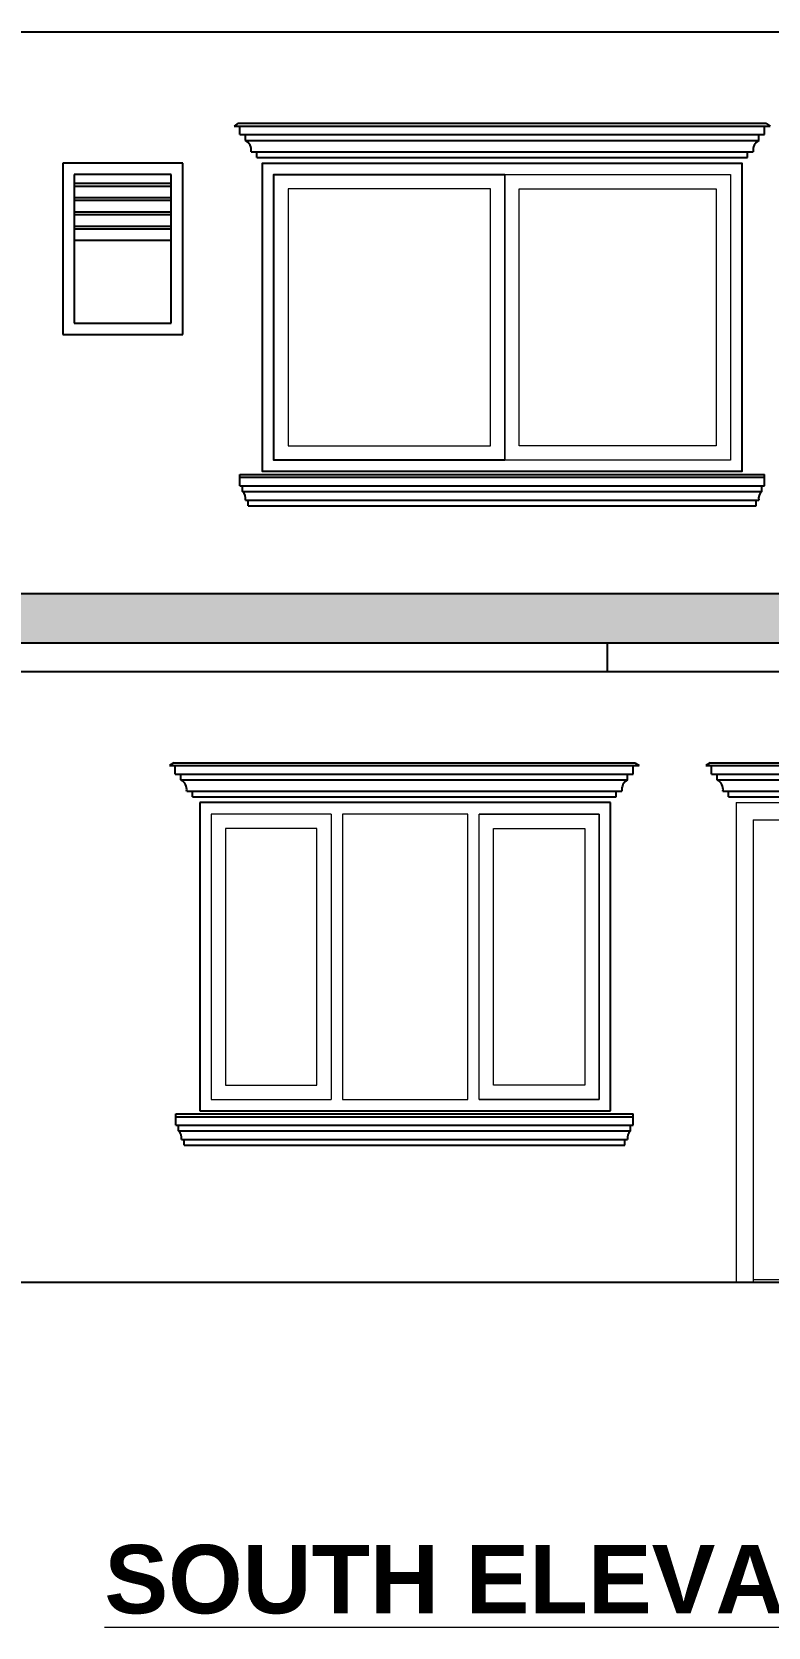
# Model space of a CAD drawing. Header units: inches. Extents: x 1397 to 20304, y -27267 to -746.
# Drawn here: x 15171.2 to 15300.2, y -21488.5 to -21209.1 of the extents above; entities that cross this region are included whole.
import ezdxf

# ---------------------------------------------------------------- set-up
doc = ezdxf.new("R2010")
doc.units = ezdxf.units.IN
doc.header["$LTSCALE"] = 17
doc.header["$MEASUREMENT"] = 0
for name, color, linetype, lineweight in [('25 BOT BAR', 12, 'Continuous', 25), ('DOOR ELEVATION', 21, 'Continuous', 15), ('ELEVATION', 7, 'Continuous', 25), ('OUTLINE', 1, 'Continuous', 25), ('TEXT', 231, 'Continuous', 20), ('WINDOW FRAME', 161, 'Continuous', 20)]:
    doc.layers.add(name, color=color, linetype=linetype, lineweight=lineweight)

# ---------------------------------------------------------------- blocks, each defined once
blk = doc.blocks.new('cornicebelow')
at = {"layer": '25 BOT BAR'}
for p, q in [((13950.02, -21087.63), (14030.23, -21087.63)), ((13950.02, -21089.63), (13950.02, -21087.63)), ((13950.02, -21088.13), (14030.23, -21088.13)), ((14030.23, -21089.63), (14030.23, -21087.63)), ((13950.02, -21089.63), (14030.23, -21089.63)), ((13950.52, -21090.63), (13950.52, -21089.63)), ((13950.52, -21090.63), (14029.73, -21090.63)), ((14029.73, -21090.63), (14029.73, -21089.63)), ((13951.02, -21092.13), (14029.23, -21092.13)), ((13951.52, -21093.13), (13951.52, -21092.13)), ((13951.52, -21093.13), (14028.73, -21093.13)), ((14028.73, -21093.13), (14028.73, -21092.13))]:
    blk.add_line(p, q, dxfattribs=at)
for centre, start, end in [((13949.58, -21091.77), 346.2102, 50.6596), ((14030.67, -21091.77), 129.3404, 193.7898)]:
    blk.add_arc(centre, 1.48, start, end, dxfattribs=at)
blk = doc.blocks.new('corniceup')
at = {"layer": '25 BOT BAR'}
for p, q in [((13949.69, -21026.13), (13948.94, -21026.63)), ((13949.94, -21028.13), (13949.94, -21026.63)), ((14030.23, -21028.13), (14030.23, -21026.63)), ((14030.48, -21026.13), (14031.23, -21026.63)), ((13950.94, -21029.13), (13950.94, -21028.13)), ((14029.23, -21029.13), (14029.23, -21028.13)), ((13952.94, -21032.13), (13952.94, -21031.13)), ((14027.23, -21032.13), (14027.23, -21031.13))]:
    blk.add_line(p, q, dxfattribs=at)
for centre, start, end in [((13950.02, -21030.83), 351.2663, 61.8638), ((14030.15, -21030.83), 118.1362, 188.7337)]:
    blk.add_arc(centre, 1.93, start, end, dxfattribs=at)
at = {"layer": 'OUTLINE'}
for p, q in [((13948.94, -21026.63), (14031.23, -21026.63)), ((13949.69, -21026.13), (14030.48, -21026.13)), ((13949.94, -21028.13), (14030.23, -21028.13)), ((13950.94, -21029.13), (14029.23, -21029.13)), ((13951.94, -21031.13), (14028.23, -21031.13)), ((13952.94, -21032.13), (14027.23, -21032.13))]:
    blk.add_line(p, q, dxfattribs=at)

msp = doc.modelspace()

# ---------------------------------------------------------------- hatches: boundary and pattern name
at = {"layer": '25 BOT BAR'}
h = msp.add_hatch(dxfattribs=at)
h.set_pattern_fill('AR-RSHKE', color=8, scale=0.5, angle=180)
h.paths.add_polyline_path([(15330.62, -21307.49), (15012.62, -21307.49), (14996.62, -21316.11), (15318.62, -21316.11)])

# ---------------------------------------------------------------- linework, layer by layer
for p, q in [((14996.62, -21209.11), (15322.62, -21209.11)), ((15003.62, -21209.11), (15473.08, -21209.11)), ((15207.37, -21225.11), (15206.62, -21225.61)), ((15206.62, -21225.61), (15300.62, -21225.61)), ((15207.37, -21225.11), (15299.87, -21225.11)), ((15207.62, -21227.11), (15207.62, -21225.61)), ((15299.62, -21227.11), (15299.62, -21225.61)), ((15299.87, -21225.11), (15300.62, -21225.61)), ((15207.62, -21227.11), (15299.62, -21227.11)), ((15208.62, -21228.11), (15208.62, -21227.11)), ((15208.62, -21228.11), (15298.62, -21228.11)), ((15298.62, -21228.11), (15298.62, -21227.11)), ((15209.62, -21230.11), (15297.62, -21230.11)), ((15210.62, -21231.11), (15210.62, -21230.11)), ((15210.62, -21231.11), (15296.62, -21231.11)), ((15296.62, -21231.11), (15296.62, -21230.11)), ((15207.62, -21286.61), (15299.62, -21286.61)), ((15207.62, -21288.61), (15207.62, -21286.61)), ((15207.62, -21287.11), (15299.62, -21287.11)), ((15299.62, -21288.61), (15299.62, -21286.61)), ((15207.62, -21288.61), (15299.62, -21288.61)), ((15208.12, -21289.61), (15208.12, -21288.61)), ((15208.12, -21289.61), (15299.12, -21289.61)), ((15299.12, -21289.61), (15299.12, -21288.61)), ((15208.62, -21291.11), (15298.62, -21291.11)), ((15209.12, -21292.11), (15209.12, -21291.11)), ((15209.12, -21292.11), (15298.12, -21292.11)), ((15298.12, -21292.11), (15298.12, -21291.11)), ((15012.62, -21307.49), (15473.08, -21307.49)), ((14996.62, -21316.11), (15473.08, -21316.11)), ((15272.08, -21321.11), (15272.08, -21316.11)), ((14996.62, -21321.11), (15322.62, -21321.11)), ((15290.07, -21337.11), (15289.32, -21337.61)), ((15290.32, -21339.11), (15290.32, -21337.61)), ((15291.32, -21340.11), (15291.32, -21339.11)), ((15293.32, -21343.11), (15293.32, -21342.11)), ((15012.62, -21428.11), (15473.08, -21428.11))]:
    msp.add_line(p, q, dxfattribs=at)
msp.add_lwpolyline([(15254.1, -21284.11), (15213.62, -21284.11), (15213.62, -21234.11), (15254.1, -21234.11)], dxfattribs=at)
for centre, radius, start, end in [((15207.71, -21229.82), 1.93, 351.2663, 61.8638), ((15299.53, -21229.82), 1.93, 118.1362, 188.7337), ((15207.18, -21290.76), 1.48, 346.2102, 50.6596), ((15300.06, -21290.76), 1.48, 129.3404, 193.7898), ((15290.41, -21341.82), 1.93, 351.2663, 61.8638)]:
    msp.add_arc(centre, radius, start, end, dxfattribs=at)
at = {"layer": 'DOOR ELEVATION'}
for p, q in [((15294.62, -21344.11), (15294.62, -21428.11)), ((15294.62, -21344.11), (15330.62, -21344.11)), ((15297.62, -21347.11), (15297.62, -21428.11)), ((15297.62, -21347.11), (15327.62, -21347.11)), ((15294.62, -21428.11), (15297.62, -21428.11)), ((15297.62, -21427.61), (15327.62, -21427.61))]:
    msp.add_line(p, q, dxfattribs=at)
at = {"layer": 'ELEVATION', "linetype": 'Continuous'}
for p, q in [((15272.62, -21344.11), (15200.62, -21344.11)), ((15200.62, -21344.11), (15200.62, -21398.11)), ((15272.62, -21398.11), (15272.62, -21344.11)), ((15200.62, -21398.11), (15272.62, -21398.11))]:
    msp.add_line(p, q, dxfattribs=at)
msp.add_lwpolyline([(15211.62, -21246.11), (15211.62, -21232.11), (15295.62, -21232.11), (15295.62, -21286.11), (15211.62, -21286.11), (15211.62, -21246.11)], dxfattribs=at)
at = {"layer": 'OUTLINE', "color": 7}
for p, q in [((15197.62, -21232.11), (15176.62, -21232.11)), ((15176.62, -21232.11), (15176.62, -21262.11)), ((15197.62, -21262.11), (15197.62, -21232.11)), ((15176.62, -21262.11), (15197.62, -21262.11))]:
    msp.add_line(p, q, dxfattribs=at)
at = {"layer": 'OUTLINE', "color": 253, "true_color": 0x9898cc}
for p, q in [((15195.62, -21234.11), (15178.62, -21234.11)), ((15178.62, -21234.11), (15178.62, -21260.11)), ((15195.62, -21260.11), (15195.62, -21234.11)), ((15178.62, -21235.61), (15195.62, -21235.61)), ((15178.62, -21236.11), (15195.62, -21236.11)), ((15178.62, -21238.11), (15195.62, -21238.11)), ((15178.62, -21238.61), (15195.62, -21238.61)), ((15178.62, -21240.61), (15195.62, -21240.61)), ((15178.62, -21241.11), (15195.62, -21241.11)), ((15178.62, -21243.11), (15195.62, -21243.11)), ((15178.62, -21243.61), (15195.62, -21243.61)), ((15178.62, -21245.61), (15195.62, -21245.61)), ((15178.62, -21260.11), (15195.62, -21260.11))]:
    msp.add_line(p, q, dxfattribs=at)
at = {"layer": 'OUTLINE'}
for p, q in [((15289.32, -21337.61), (15335.62, -21337.61)), ((15290.07, -21337.11), (15334.87, -21337.11)), ((15290.32, -21339.11), (15334.62, -21339.11)), ((15291.32, -21340.11), (15333.62, -21340.11)), ((15292.32, -21342.11), (15332.62, -21342.11)), ((15293.32, -21343.11), (15331.62, -21343.11))]:
    msp.add_line(p, q, dxfattribs=at)
at = {"layer": 'WINDOW FRAME'}
for p, q in [((15254.1, -21234.11), (15254.1, -21284.11)), ((15254.1, -21284.11), (15254.1, -21234.11)), ((15223.62, -21346.11), (15202.62, -21346.11)), ((15202.62, -21346.11), (15202.62, -21396.11)), ((15223.62, -21346.11), (15223.62, -21396.11)), ((15247.62, -21346.11), (15225.62, -21346.11)), ((15225.62, -21346.11), (15225.62, -21396.11)), ((15247.62, -21396.11), (15247.62, -21346.11)), ((15270.62, -21346.11), (15249.62, -21346.11)), ((15249.62, -21396.11), (15249.62, -21346.11)), ((15249.62, -21346.11), (15270.62, -21346.11)), ((15249.62, -21396.11), (15249.62, -21346.11)), ((15270.62, -21396.11), (15270.62, -21346.11)), ((15270.62, -21346.11), (15270.62, -21396.11)), ((15221.12, -21348.61), (15205.12, -21348.61)), ((15205.12, -21348.61), (15205.12, -21393.61)), ((15221.12, -21393.61), (15221.12, -21348.61)), ((15252.12, -21348.61), (15268.12, -21348.61)), ((15252.12, -21393.61), (15252.12, -21348.61)), ((15268.12, -21348.61), (15268.12, -21393.61)), ((15205.12, -21393.61), (15221.12, -21393.61)), ((15268.12, -21393.61), (15252.12, -21393.61)), ((15202.62, -21396.11), (15223.62, -21396.11)), ((15225.62, -21396.11), (15247.62, -21396.11)), ((15249.62, -21396.11), (15270.62, -21396.11)), ((15270.62, -21396.11), (15249.62, -21396.11))]:
    msp.add_line(p, q, dxfattribs=at)
for points in [[(15254.1, -21234.11), (15213.62, -21234.11), (15213.62, -21284.11), (15254.1, -21284.11)], [(15251.6, -21236.61), (15216.12, -21236.61), (15216.12, -21281.61), (15251.6, -21281.61)], [(15256.6, -21236.61), (15291.12, -21236.61), (15291.12, -21281.61), (15256.6, -21281.61)]]:
    msp.add_lwpolyline(points, close=True, dxfattribs=at)
msp.add_lwpolyline([(15254.1, -21234.11), (15293.62, -21234.11), (15293.62, -21284.11), (15254.1, -21284.11)], dxfattribs=at)

# ---------------------------------------------------------------- block references
at = {"layer": '25 BOT BAR'}
for name in ['corniceup', 'cornicebelow']:
    msp.add_blockref(name, (1246.38, -310.98), dxfattribs=at)

# ---------------------------------------------------------------- texts
at = {"layer": 'TEXT', "insert": (15263.52, -21474.11), "char_height": 12, "width": 396.2985, "attachment_point": 2}
msp.add_mtext('{\\fArial|b1|i0|c0|p34;\\LSOUTH ELEVATION}', dxfattribs=at)

doc.saveas('drawing.dxf')
